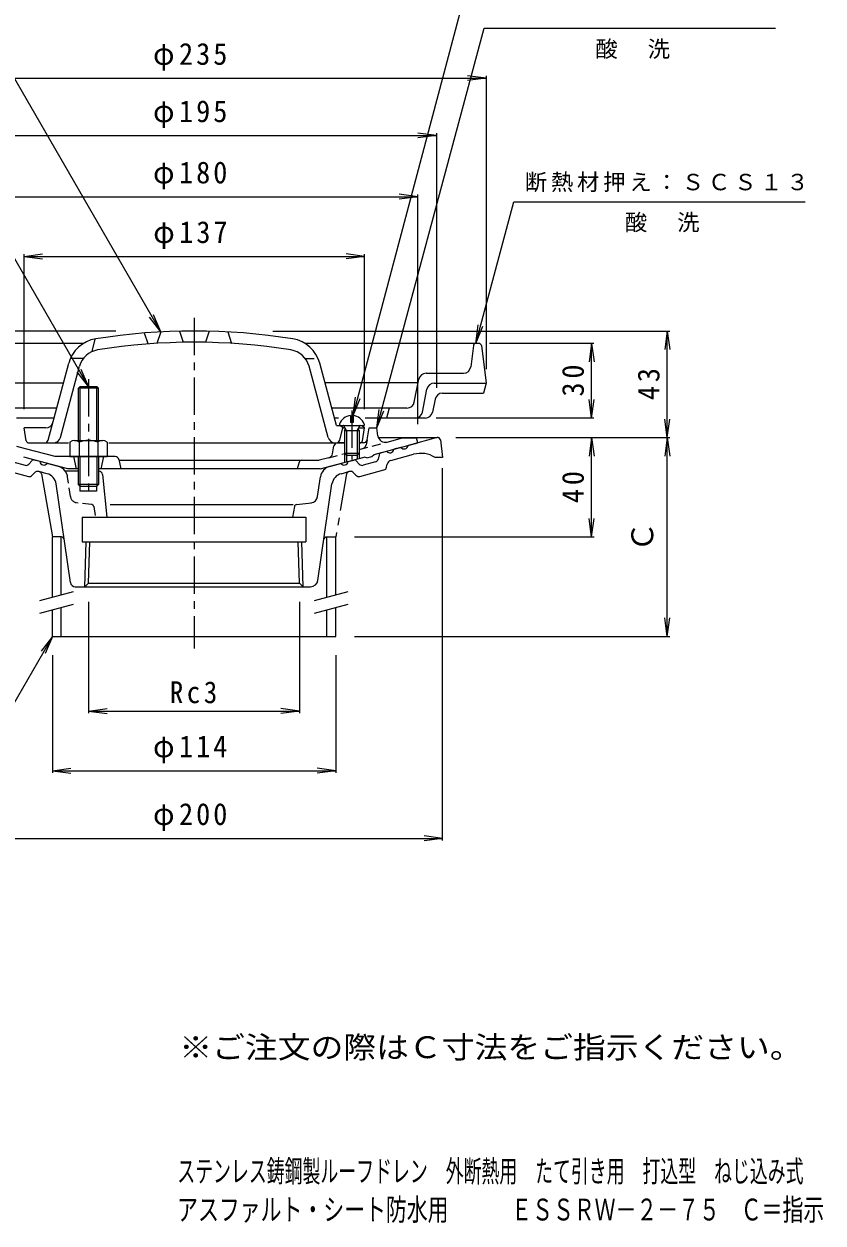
# Model space of a CAD drawing. Units: millimetres, scale not verified, with parts at other scales. Extents: x -272 to 220, y -346 to 379.
# Drawn here: x -101.3 to 220.2, y -345.6 to 136.7 of the extents above; entities that cross this region are included whole.
import ezdxf
from ezdxf.enums import TextEntityAlignment as Align

# ---------------------------------------------------------------- set-up
doc = ezdxf.new("R2010")
doc.units = ezdxf.units.MM
doc.header["$LTSCALE"] = 3
doc.linetypes.add('CHAIN1', pattern=[8, 5, -1, 1, -1])
doc.linetypes.add('DASHED1', pattern=[1.8, 1.2, -0.6])
for name, color, linetype, lineweight in [('0-0_通り芯', 3, 'Continuous', 9), ('0-1_躯体', 2, 'Continuous', 9), ('0-2_仕上', 6, 'Continuous', 9), ('0-3_建具', 4, 'Continuous', 9), ('0-4_その他', 7, 'Continuous', 9), ('0-5_寸法', 7, 'Continuous', 9), ('0-A', 4, 'Continuous', 9)]:
    doc.layers.add(name, color=color, linetype=linetype, lineweight=lineweight)
doc.layers.add('F-4_F-4ﾚｲﾔ', color=2, linetype='Continuous')
doc.layers.add('F-5_F-5ﾚｲﾔ', color=2, linetype='Continuous')
doc.styles.add('ＭＳ ゴシック', font='')
doc.styles.get('ＭＳ ゴシック').set_extended_font_data('MS Gothic')

msp = doc.modelspace()

# ---------------------------------------------------------------- linework, layer by layer
at = {"layer": '0-0_通り芯', "linetype": 'CHAIN1'}
for p, q in [((-32.886, 18.55), (-32.886, -114.525)), ((28.515, -44.189), (24.114, -69.622)), ((20.392, -69.622), (24.114, -69.622))]:
    msp.add_line(p, q, dxfattribs=at)
at = {"layer": '0-0_通り芯'}
for p, q in [((41.278, -29.622), (64.973, -29.622)), ((50.36, -33.575), (47.463, -34.352)), ((64.973, -29.66), (53.258, -32.799)), ((66.224, -30.502), (67.114, -37.622)), ((41.543, -36.51), (41.18, -38.282)), ((42.264, -35.745), (44.565, -35.128)), ((46.284, -38.808), (55.472, -36.347)), ((67.114, -37.622), (64.114, -37.622)), ((-108.866, -42.769), (-99.548, -45.266)), ((-105.872, -39.43), (-100.901, -40.762)), ((-98.19, -38.955), (-99.39, -40.309)), ((-94.882, -39.269), (-97.183, -38.653)), ((-92.128, -44.148), (-95.234, -43.316)), ((-87.419, -41.269), (-91.985, -40.046)), ((-79.463, -43.122), (-84.716, -43.122)), ((-71.24, -43.122), (-71.31, -43.122)), ((21.672, -41.262), (26.212, -40.046)), ((26.355, -44.148), (29.461, -43.316)), ((29.11, -39.269), (31.411, -38.653)), ((32.418, -38.955), (33.618, -40.309)), ((33.776, -45.266), (43.522, -42.654)), ((40.099, -39.43), (35.128, -40.762)), ((44.603, -41.506), (44.842, -40.339)), ((-98.038, -44.812), (-97.248, -43.921)), ((-94.287, -44.189), (-89.886, -69.622)), ((-69.748, -44.469), (-67.989, -61.622)), ((16.834, -53.352), (17.993, -45.379)), ((32.265, -44.812), (31.475, -43.921)), ((-82.639, -87.91), (-88.4, -48.28)), ((-78.915, -49.157), (-78.915, -51.122)), ((-72.115, -51.122), (-78.915, -51.122)), ((-72.115, -49.157), (-72.115, -51.122)), ((16.987, -87.054), (22.624, -48.279)), ((6.954, -56.622), (-66.695, -56.622)), ((7.489, -57.369), (6.78, -61.622)), ((8.367, -56.54), (14.396, -55.88)), ((-77.886, -61.622), (12.114, -61.622)), ((12.114, -61.622), (12.114, -71.622)), ((-86.165, -69.622), (-89.886, -69.622)), ((-76.829, -89.622), (-76.267, -71.622)), ((-75.303, -88.143), (-74.787, -71.622)), ((9.53, -88.143), (9.014, -71.622)), ((11.057, -89.622), (10.494, -71.622)), ((-80.66, -89.622), (14.018, -89.622)), ((-76.829, -89.622), (-75.303, -88.143)), ((-75.303, -88.143), (9.53, -88.143)), ((11.057, -89.622), (9.53, -88.143))]:
    msp.add_line(p, q, dxfattribs=at)
at = {"layer": '0-0_通り芯', "linetype": 'DASHED1'}
for p, q in [((-82.606, -53.352), (-83.765, -45.379)), ((-74.139, -56.54), (-80.169, -55.88)), ((-73.262, -57.369), (-72.553, -61.622))]:
    msp.add_line(p, q, dxfattribs=at)
at = {"layer": '0-0_通り芯'}
msp.add_lwpolyline([(-77.886, -61.622), (-77.886, -71.622), (12.114, -71.622)], dxfattribs=at)
for centre, radius, start, end in [((51.647, -32.583), 1.625, 217.6203, 352.382), ((65.231, -30.626), 1, 7.12427, 104.99846), ((39.711, -37.982), 1.5, 285.00009, 348.4351), ((42.523, -36.711), 1, 104.99922, 168.43358), ((45.852, -34.136), 1.625, 217.62109, 352.37941), ((58.319, -46.972), 11, 58.20979, 105.00003), ((-100.513, -39.313), 1.5, 254.99991, 318.43558), ((-97.442, -39.619), 1, 75.00023, 138.43498), ((-95.751, -45.248), 2, 74.99948, 138.43507), ((-95.276, -44.34), 1, 8.71964, 74.99988), ((-93.272, -39.054), 1.625, 187.62059, 322.37891), ((-88.713, -46.098), 5, 36.53461, 75.00064), ((-71.24, -44.622), 1.5, 5.85689, 90), ((22.941, -46.098), 5, 104.99936, 171.72845), ((27.499, -39.054), 1.625, 217.62109, 352.37941), ((29.979, -45.248), 2, 41.56493, 105.00052), ((31.669, -39.619), 1, 41.56502, 104.99977), ((34.74, -39.313), 1.5, 221.56442, 285.00009), ((43.134, -41.205), 1.5, 285.00009, 348.43539), ((46.802, -40.74), 2, 104.9995, 168.43379), ((-99.16, -43.817), 1.5, 255.00128, 318.43651), ((-93.344, -48.999), 5, 8.27155, 75.00015), ((27.572, -48.999), 5, 104.99985, 171.72845), ((33.388, -43.817), 1.5, 221.56349, 284.99872), ((8.476, -57.534), 1, 96.24109, 170.53732), ((13.865, -52.92), 3, 276.24077, 351.7285), ((-86.165, -70.622), 1, 5.84387, 90), ((-80.66, -87.622), 2, 188.27153, 270), ((14.018, -86.622), 3, 270, 351.72845)]:
    msp.add_arc(centre, radius, start, end, dxfattribs=at)
at = {"layer": '0-0_通り芯', "linetype": 'DASHED1'}
for centre, radius, start, end in [((-88.713, -46.098), 5, 8.27155, 36.53461), ((-79.638, -52.92), 3, 188.2715, 263.75923), ((-74.248, -57.534), 1, 9.46268, 83.75891)]:
    msp.add_arc(centre, radius, start, end, dxfattribs=at)
at = {"layer": '0-0_通り芯', "linetype": 'CHAIN1'}
for centre, start, end in [((29.503, -44.34), 105.00012, 171.28036), ((20.392, -70.622), 90, 174.15613)]:
    msp.add_arc(centre, 1, start, end, dxfattribs=at)
at = {"layer": '0-1_躯体', "linetype": 'DASHED1'}
for p, q in [((-100.669, -34.095), (-122.037, -28.37)), ((33.614, -34.439), (44.849, -31.429)), ((36.719, -30.542), (36.346, -32.532)), ((21.386, -37.716), (27.733, -36.015))]:
    msp.add_line(p, q, dxfattribs=at)
at = {"layer": '0-1_躯体'}
for p, q in [((36.719, -30.542), (37.614, -25.766)), ((37.614, -25.766), (40.614, -25.766)), ((41.107, -28.985), (40.614, -25.766)), ((22.837, -36.134), (23.394, -33.003)), ((27.614, -31.766), (24.871, -31.766)), ((35.245, -31.766), (33.614, -31.766)), ((44.849, -31.429), (51.055, -29.766)), ((51.055, -29.766), (56.614, -29.766)), ((57.114, -31.766), (56.614, -29.766)), ((-83.699, -42.266), (-101.386, -37.527)), ((-88.836, -37.266), (-100.669, -34.095)), ((-64.615, -37.266), (-88.836, -37.266)), ((-81.386, -37.266), (-80.386, -42.266)), ((-69.386, -37.266), (-70.386, -42.266)), ((-63.145, -38.471), (-62.386, -42.266)), ((21.386, -37.716), (17.467, -38.766)), ((17.927, -42.266), (35.614, -37.527)), ((27.614, -35.896), (27.614, -39.67)), ((28.484, -36.766), (28.484, -39.437)), ((32.744, -36.766), (32.744, -38.295)), ((33.614, -35.896), (33.614, -38.062)), ((36.614, -37.776), (35.614, -37.527)), ((36.614, -37.776), (38.614, -37.24)), ((-79.462, -42.266), (-83.699, -42.266)), ((17.927, -42.266), (-71.309, -42.266)), ((-63.086, -38.766), (17.467, -38.766)), ((9.407, -39.491), (8.614, -42.266))]:
    msp.add_line(p, q, dxfattribs=at)
msp.add_lwpolyline([(38.614, -37.24), (39.614, -36.455), (57.114, -31.766)], dxfattribs=at)
for centre, radius, start, end in [((24.871, -33.266), 1.5, 90, 169.91187), ((35.245, -30.266), 1.5, 270, 349.38435), ((44.073, -28.531), 3, 188.70714, 285.00027), ((-64.615, -38.766), 1.5, 11.31021, 90), ((20.868, -35.784), 2, 284.9995, 349.91257), ((10.369, -39.766), 1, 90, 164.05402)]:
    msp.add_arc(centre, radius, start, end, dxfattribs=at)
at = {"layer": '0-1_躯体', "linetype": 'DASHED1'}
msp.add_arc((34.38, -32.163), 2, 284.9995, 349.38512, dxfattribs=at)
at = {"layer": '0-2_仕上'}
for p, q in [((-72.803, 10.009), (-73.98, 4.955)), ((-51.303, 8.036), (-52.803, 12.433)), ((-46.303, 12.87), (-47.803, 8.276)), ((-38.803, 13.162), (-37.303, 8.693)), ((-26.803, 13.162), (-28.303, 8.693)), ((-19.303, 12.87), (-17.803, 8.276)), ((-91.613, -30.654), (-83.335, 0.238)), ((-77.427, 2.234), (-82.628, 2.234)), ((24.429, -24.766), (17.729, 0.238)), ((-86.656, -29.542), (-78.989, -0.927)), ((21.05, -29.542), (13.383, -0.927)), ((-100.452, -30.945), (-101.303, -25.766)), ((-92.605, -25.766), (-101.303, -25.766)), ((24.429, -24.766), (34.65, -24.766)), ((25.734, -30.635), (26.973, -25.766)), ((26.973, -25.766), (25.973, -24.766)), ((26.973, -25.766), (27.922, -25.766)), ((33.306, -25.766), (35.697, -25.766)), ((35.697, -25.766), (34.65, -24.719)), ((34.846, -30.945), (35.697, -25.766)), ((-99.468, -31.766), (-83.418, -31.766)), ((-67.245, -31.766), (27.614, -31.766)), ((33.614, -31.766), (33.862, -31.766))]:
    msp.add_line(p, q, dxfattribs=at)
at = {"layer": '0-2_仕上', "linetype": 'DASHED1'}
msp.add_line((11.82, 2.234), (17.022, 2.234), dxfattribs=at)
at = {"layer": '0-2_仕上', "color": 4}
for p, q in [((-78.709, -30.766), (-78.709, -9.122)), ((-72.062, -30.766), (-72.062, -9.122)), ((-79.386, -30.766), (-79.386, -9.799)), ((-71.386, -30.766), (-71.386, -9.799)), ((30.135, -20.787), (30.135, -23.503)), ((31.093, -23.503), (30.135, -23.503)), ((31.093, -20.787), (31.093, -23.503)), ((25.614, -24.266), (25.614, -24.766)), ((25.614, -24.766), (35.614, -24.766)), ((28.484, -26.766), (27.432, -24.893)), ((27.614, -26.766), (28.055, -26.002)), ((27.614, -26.766), (33.614, -26.766)), ((27.614, -26.766), (27.614, -35.896)), ((28.484, -26.766), (28.484, -36.766)), ((32.744, -26.766), (33.796, -24.893)), ((32.744, -26.766), (32.744, -36.766)), ((33.614, -26.766), (33.173, -26.002)), ((33.614, -26.766), (33.614, -35.896)), ((35.614, -24.266), (35.614, -24.766)), ((-82.886, -31.487), (-82.886, -37.266)), ((-81.009, -30.766), (-69.762, -30.766)), ((-79.133, -31.487), (-79.133, -37.266)), ((-71.639, -31.487), (-71.639, -37.266)), ((-67.886, -31.487), (-67.886, -37.266)), ((-82.886, -37.266), (-67.886, -37.266)), ((-79.462, -37.266), (-79.462, -48.446)), ((-78.786, -37.266), (-78.786, -49.122)), ((-71.986, -37.266), (-71.986, -49.122)), ((-71.309, -37.266), (-71.309, -48.446)), ((28.484, -36.766), (27.614, -35.896)), ((27.614, -35.896), (33.614, -35.896)), ((28.484, -36.766), (32.744, -36.766)), ((32.744, -36.766), (33.614, -35.896))]:
    msp.add_line(p, q, dxfattribs=at)
at = {"layer": '0-2_仕上', "color": 4, "linetype": 'CHAIN1'}
for p, q in [((-75.386, -6.122), (-75.386, -52.122)), ((30.614, -18.721), (30.614, -38.448))]:
    msp.add_line(p, q, dxfattribs=at)
at = {"layer": '0-2_仕上', "color": 4}
for points in [[(-71.386, -9.799), (-79.386, -9.799), (-78.709, -9.122), (-72.062, -9.122)], [(-71.309, -48.446), (-79.462, -48.446), (-78.786, -49.122), (-71.986, -49.122)]]:
    msp.add_lwpolyline(points, close=True, dxfattribs=at)
at = {"layer": '0-2_仕上'}
for centre, radius, start, end in [((-70.295, -3.256), 13.5, 99.12167, 165.00002), ((-32.803, -236.766), 250, 80.8784, 99.1216), ((4.689, -3.256), 13.5, 14.99998, 80.87833), ((-70.295, -3.256), 9, 99.12141, 165.00002), ((-32.803, -236.766), 245.5, 80.87839, 99.12161), ((4.689, -3.256), 9, 14.99998, 80.87859), ((-92.605, -22.766), 3, 270, 344.99986), ((-99.468, -30.766), 1, 190.3056, 270), ((-93.062, -30.266), 1.5, 270, 344.99988), ((-89.554, -28.766), 3, 270, 345.00027), ((23.948, -28.766), 3, 194.99973, 270), ((24.281, -30.266), 1.5, 270, 345.72995), ((33.862, -30.766), 1, 270, 349.6944)]:
    msp.add_arc(centre, radius, start, end, dxfattribs=at)
at = {"layer": '0-2_仕上', "color": 4}
for centre, radius, start, end in [((30.614, -26.087), 5.321, 95.16376, 159.98405), ((30.614, -26.087), 5.321, 20.01595, 84.83395), ((27.214, -25.016), 0.25, 29.32918, 90), ((34.014, -25.016), 0.25, 90, 150.67082), ((-81.009, -33.566), 2.8, 47.92557, 132.07463), ((-75.386, -40.855), 10.089, 68.19786, 111.80214), ((-69.762, -33.566), 2.8, 47.92572, 132.07428)]:
    msp.add_arc(centre, radius, start, end, dxfattribs=at)
at = {"layer": '0-3_建具'}
for p, q in [((-86.386, -69.622), (-89.886, -69.622)), ((-89.886, -93.763), (-89.886, -69.622)), ((-86.386, -92.825), (-86.386, -69.622)), ((20.614, -69.622), (24.114, -69.622)), ((20.614, -93.763), (20.614, -69.622)), ((24.114, -92.825), (24.114, -69.622)), ((-89.886, -109.613), (-89.886, -98.94)), ((-86.386, -109.613), (-86.386, -98.002)), ((20.614, -109.613), (20.614, -98.94)), ((24.114, -109.613), (24.114, -98.002)), ((-89.886, -109.613), (24.114, -109.613))]:
    msp.add_line(p, q, dxfattribs=at)
at = {"layer": '0-3_建具', "color": 7}
for p, q in [((-94.886, -95.103), (-81.386, -91.486)), ((15.614, -95.103), (29.114, -91.486)), ((-94.886, -100.279), (-81.386, -96.662)), ((15.614, -100.279), (29.114, -96.662))]:
    msp.add_line(p, q, dxfattribs=at)
at = {"layer": '0-4_その他'}
for p, q in [((84.614, 114.919), (77.178, 115.898)), ((84.614, 115.819), (84.614, -2.074)), ((-150.386, 114.919), (84.614, 114.919)), ((84.614, 114.919), (77.178, 113.94)), ((-130.386, 91.858), (64.614, 91.858)), ((64.614, 91.858), (57.178, 92.837)), ((64.614, 91.858), (57.178, 90.88)), ((64.614, 92.758), (64.614, -9.635)), ((57.114, 67.234), (49.678, 68.213)), ((57.114, -24.265), (57.114, 68.134)), ((-122.886, 67.234), (57.114, 67.234)), ((57.114, 67.234), (49.678, 66.255)), ((-101.303, 43.234), (-93.867, 44.213)), ((-101.303, -18.266), (-101.303, 44.134)), ((35.697, 43.234), (28.261, 44.213)), ((35.697, -18.266), (35.697, 44.134)), ((-101.303, 43.234), (35.697, 43.234)), ((-101.303, 43.234), (-93.867, 42.255)), ((35.697, 43.234), (28.261, 42.255)), ((-64.321, 13.234), (-163.786, 13.234)), ((-1.198, 13.234), (158.523, 13.234)), ((157.544, 13.234), (156.565, 5.798)), ((157.544, -29.622), (157.544, 13.234)), ((157.544, 13.234), (158.523, 5.798)), ((127.999, 8.234), (85.973, 8.234)), ((127.099, 8.234), (126.12, 0.799)), ((127.099, -21.766), (127.099, 8.234)), ((127.099, 8.234), (128.078, 0.799)), ((127.099, -21.766), (126.12, -14.33)), ((127.099, -21.766), (128.078, -14.33)), ((127.999, -21.766), (64.594, -21.766)), ((157.544, -29.622), (156.565, -22.186)), ((157.544, -29.622), (158.523, -22.186)), ((72.473, -29.622), (158.523, -29.622)), ((127.099, -29.622), (126.12, -37.058)), ((127.099, -69.622), (127.099, -29.622)), ((127.099, -29.622), (128.078, -37.058)), ((157.544, -29.622), (156.565, -37.058)), ((157.544, -109.613), (157.544, -29.622)), ((157.544, -29.622), (158.523, -37.058)), ((67.114, -191.757), (67.114, -41.957)), ((127.099, -69.622), (126.12, -62.186)), ((127.099, -69.622), (128.078, -62.186)), ((31.614, -69.622), (128.078, -69.622)), ((-75.303, -95.643), (-75.303, -140.513)), ((9.53, -95.643), (9.53, -140.513)), ((157.544, -109.613), (156.565, -102.177)), ((157.544, -109.613), (158.523, -102.177)), ((31.614, -109.613), (158.523, -109.613)), ((-89.886, -117.113), (-89.886, -164.513)), ((24.114, -117.113), (24.114, -164.513)), ((-75.303, -139.613), (-67.867, -138.634)), ((-75.303, -139.613), (9.53, -139.613)), ((-75.303, -139.613), (-67.867, -140.592)), ((9.53, -139.613), (2.095, -138.634)), ((9.53, -139.613), (2.095, -140.592)), ((-89.886, -163.613), (-82.45, -162.634)), ((-89.886, -163.613), (24.114, -163.613)), ((-89.886, -163.613), (-82.45, -164.592)), ((24.114, -163.613), (16.678, -162.634)), ((24.114, -163.613), (16.678, -164.592)), ((-132.886, -190.857), (67.114, -190.857)), ((67.114, -190.857), (59.678, -189.878)), ((67.114, -190.857), (59.678, -191.836))]:
    msp.add_line(p, q, dxfattribs=at)
at = {"layer": '0-5_寸法'}
for p, q in [((-46.303, 12.87), (-140.789, 176.525)), ((31.093, -20.787), (82.88, 173.882)), ((-75.386, -9.122), (-159.15, 135.961)), ((80.493, 8.234), (95.769, 65.245)), ((95.769, 65.245), (213.002, 65.245)), ((-46.303, 12.87), (-49.173, 19.799)), ((-46.303, 12.87), (-50.869, 18.82)), ((80.493, 8.234), (81.472, 15.67)), ((80.493, 8.234), (83.364, 15.163)), ((-75.386, -9.122), (-79.951, -3.172)), ((-75.386, -9.122), (-78.256, -2.193)), ((31.093, -20.787), (32.072, -13.351)), ((31.093, -20.787), (33.964, -13.858)), ((40.614, -25.766), (41.593, -18.33)), ((40.614, -25.766), (43.484, -18.836)), ((-89.886, -109.613), (-112.923, -149.513)), ((-89.886, -109.613), (-94.452, -115.563)), ((-89.886, -109.613), (-92.756, -116.542))]:
    msp.add_line(p, q, dxfattribs=at)
msp.add_lwpolyline([(40.614, -25.766), (83.819, 135.001), (201.128, 135.001)], dxfattribs=at)
at = {"layer": '0-A'}
for p, q in [((-77.465, 8.234), (-108.886, 8.234)), ((81.731, 8.234), (11.692, 8.234)), ((79.507, 7.355), (78.479, -1.127)), ((82.723, 7.358), (84.614, -7.766)), ((60.515, -3.766), (75.501, -3.766)), ((-108.886, -7.595), (-85.434, -7.595)), ((56.47, -7.595), (19.828, -7.595)), ((55.738, -15.354), (57.573, -6.177)), ((57.45, -6.791), (57.573, -6.177)), ((63.794, -7.766), (84.614, -7.766)), ((84.614, -7.766), (83.614, -11.766)), ((59.017, -19.354), (60.852, -10.177)), ((64.131, -14.177), (63.096, -19.354)), ((67.073, -11.766), (83.614, -11.766)), ((-88.243, -17.766), (-107.114, -17.766)), ((52.796, -17.766), (22.47, -17.766)), ((45.614, -17.766), (44.614, -21.766)), ((-89.314, -21.766), (-104.386, -21.766)), ((25.188, -21.766), (23.542, -21.766)), ((60.154, -21.766), (36.04, -21.766))]:
    msp.add_line(p, q, dxfattribs=at)
for centre, radius, start, end in [((80.5, 7.234), 1, 90, 173.08986), ((81.731, 7.234), 1, 7.12427, 90), ((60.515, -6.766), 3, 90, 168.69086), ((75.501, -0.766), 3, 270, 353.08846), ((56.47, -6.595), 1, 270, 348.6902), ((63.794, -10.766), 3, 90, 168.69098), ((67.073, -14.766), 3, 90, 168.69023), ((52.796, -14.766), 3, 270, 348.69086), ((56.075, -18.766), 3, 270, 348.69086), ((60.154, -18.766), 3, 270, 348.6897)]:
    msp.add_arc(centre, radius, start, end, dxfattribs=at)

# ---------------------------------------------------------------- texts
at = {"layer": '0-4_その他', "color": 2, "style": 'ＭＳ ゴシック'}
msp.add_text('Ｃ', height=8.798, rotation=90, dxfattribs=at).set_placement((154.544, -75.617), align=Align.BOTTOM_LEFT)
at = {"layer": '0-4_その他', "color": 2, "char_height": 8.798, "attachment_point": 7, "style": 'ＭＳ ゴシック'}
for s, insert in [('\\T1.21;\\W0.95;φ235', (-49.386, 117.919)), ('\\T1.21;\\W0.95;φ195', (-49.386, 94.858)), ('\\T1.21;\\W0.95;φ180', (-49.386, 70.234)), ('\\T1.21;\\W0.95;φ137', (-49.303, 46.234)), ('\\T1.27;\\W0.9;Rc3', (-42.636, -136.613)), ('\\T1.21;\\W0.95;φ114', (-49.386, -160.613)), ('\\T1.21;\\W0.95;φ200', (-49.386, -187.857))]:
    msp.add_mtext(s, dxfattribs=dict(at, insert=insert))
at = {"layer": '0-4_その他', "color": 2, "char_height": 8.798, "attachment_point": 7, "rotation": 90, "style": 'ＭＳ ゴシック'}
for s, insert in [('\\T1.27;\\W0.95;30', (124.099, -13.141)), ('\\T1.27;\\W0.95;43', (154.544, -14.569)), ('\\T1.27;\\W0.95;40', (124.099, -55.997))]:
    msp.add_mtext(s, dxfattribs=dict(at, insert=insert))
at = {"layer": '0-5_寸法', "char_height": 6.598, "attachment_point": 7, "style": 'ＭＳ ゴシック'}
for s, insert in [('\\T1.17;酸\u3000洗', (128.599, 122.686)), ('\\T1.17;断熱材押え：ＳＣＳ１３', (100.179, 69.047)), ('\\T1.17;酸\u3000洗', (140.473, 52.93))]:
    msp.add_mtext(s, dxfattribs=dict(at, insert=insert))
at = {"layer": 'F-4_F-4ﾚｲﾔ', "style": 'ＭＳ ゴシック'}
for s, width, p in [('ステンレス鋳鋼製ルーフドレン\u3000外断熱用\u3000たて引き用\u3000打込型\u3000ねじ込み式', 0.6, (-39.631, -331.754)), ('アスファルト・シート防水用\u3000\u3000\u3000ＥＳＳＲＷ－２－７５\u3000Ｃ＝指示', 0.7, (-39.691, -347.185))]:
    msp.add_text(s, height=8.798, dxfattribs=dict(at, width=width)).set_placement(p, align=Align.BOTTOM_LEFT)
at = {"layer": 'F-5_F-5ﾚｲﾔ', "style": 'ＭＳ ゴシック', "width": 1.1}
msp.add_text('※ご注文の際はＣ寸法をご指示ください。', height=8.798, dxfattribs=at).set_placement((-38.812, -281.9), align=Align.BOTTOM_LEFT)

doc.saveas('drawing.dxf')
